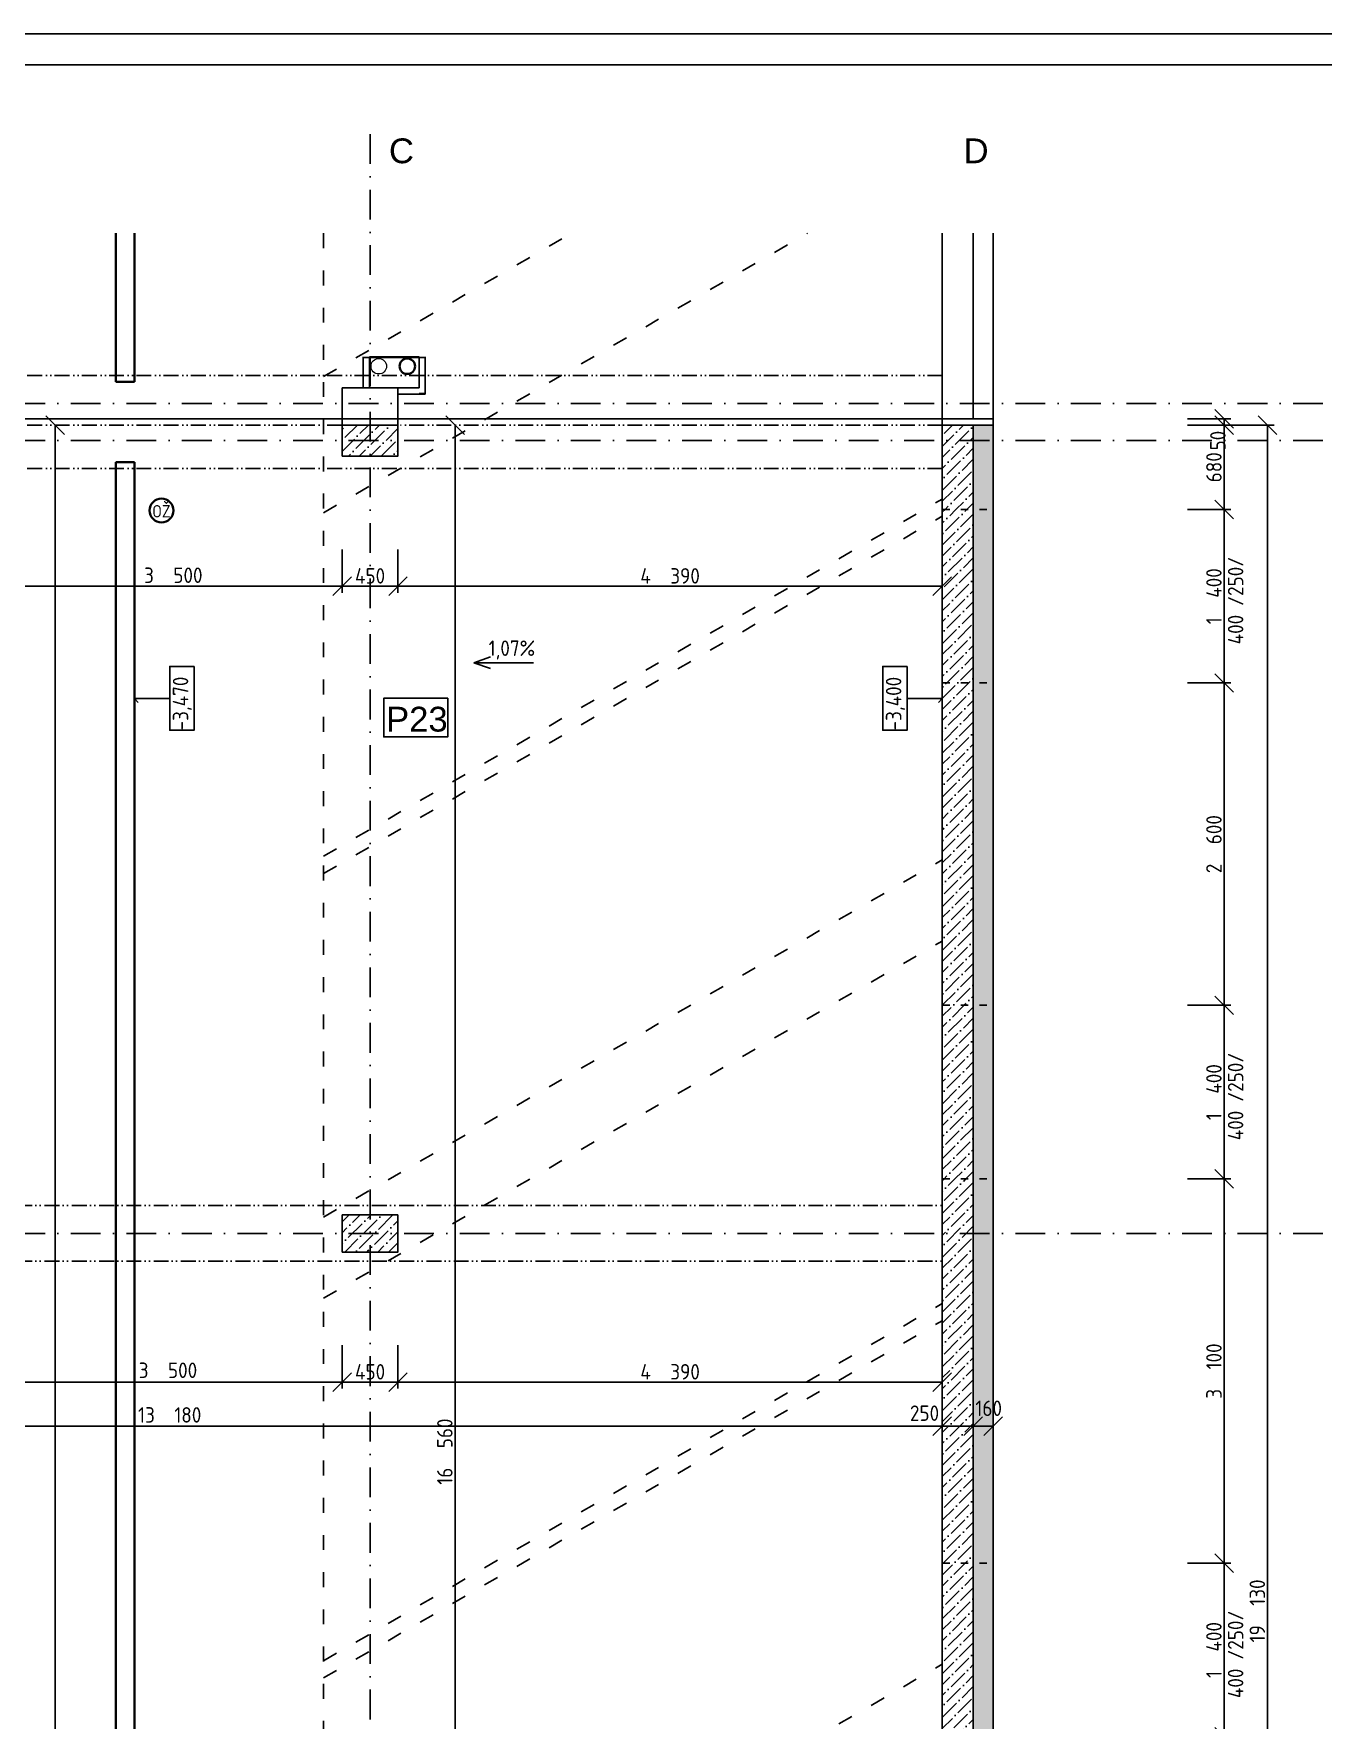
# Model space of a CAD drawing. Extents: x 4511820 to 5180432, y -1526536 to -944957.
# Drawn here: x 4986673 to 4997074, y -1409445 to -1395841 of the extents above; entities that cross this region are included whole.
import ezdxf

# ---------------------------------------------------------------- set-up
doc = ezdxf.new("R2010")
doc.units = 0
doc.header["$MEASUREMENT"] = 0
for name, pattern in [('ACAD_ISO03W100', [30, 12, -18]), ('ACAD_ISO12W100', [22, 12, -3, 0.5, -3, 0.5, -3]), ('BODKOCIARKOVANA_3', [5.6, 3, -1.3, 0, -1.3])]:
    doc.linetypes.add(name, pattern=pattern)
doc.layers.get('0').update_dxf_attribs({"linetype": 'CONTINUOUS'})
doc.layers.get('Defpoints').update_dxf_attribs({"color": 61, "linetype": 'CONTINUOUS'})
for name, color, linetype in [('KÓTY', 4, 'CONTINUOUS'), ('MÚRY', 1, 'CONTINUOUS'), ('osi', 253, 'CONTINUOUS'), ('Plochy', 41, 'CONTINUOUS'), ('POPIS', 7, 'CONTINUOUS'), ('POZEMOK', 7, 'CONTINUOUS'), ('TENKÁ', 7, 'CONTINUOUS'), ('ŠRAFY', 82, 'CONTINUOUS')]:
    doc.layers.add(name, color=color, linetype=linetype)
doc.layers.add('zz-kanal-daždová', color=136, linetype='CONTINUOUS', lineweight=40)
doc.layers.add('zz-kanal-splaskova', color=37, linetype='CONTINUOUS', lineweight=18)
doc.styles.add('styl1', font='arial.ttf')
doc.styles.add('Style-Arial', font='arial.ttf')
doc.styles.add('STYLE1', font='isocp.shx')
doc.dimstyles.new('STANDARD-50', dxfattribs={"dimtxt": 125, "dimasz": 150, "dimexe": 10, "dimexo": 200, "dimgap": 20, "dimtad": 1, "dimdsep": 46, "dimlunit": 6, "dimtxsty": 'STYLE1', "dimblk1": 'OBLIQUE', "dimblk2": 'OBLIQUE', "dimsah": 1, "dimcen": 2.5, "dimse1": 1, "dimse2": 1, "dimadec": 0, "dimazin": 0, "dimtfac": 1, "dimtmove": 1, "dimatfit": 3, "dimldrblk": 'OBLIQUE', "dimfxl": 1, "dimtolj": 1, "dimtzin": 0, "dimarcsym": 0})
pattern_1 = [(45, (584112, 0), (33.1456304, 121.533978), [156.25, -31.25, 0, -31.25])]

# ---------------------------------------------------------------- blocks, each defined once
blk = doc.blocks.new('_OBLIQUE')
at = {"color": 0, "linetype": 'ByBlock'}
blk.add_line((-0.5, -0.5), (0.5, 0.5), dxfattribs=at)
blk = doc.blocks.new('*D13487')
at = {"layer": 'Defpoints', "color": 0}
for p in [(4994001, -1398948), (4994001, -1398998), (4996274, -1398998)]:
    blk.add_point(p, dxfattribs=at)
at = {"layer": 'KÓTY', "color": 0, "lineweight": -2}
blk.add_line((4996274, -1398948), (4996274, -1398998), dxfattribs=at)
at = {"layer": 'KÓTY', "color": 0, "linetype": 'ByBlock', "lineweight": -2, "xscale": 150, "yscale": 150, "zscale": 150}
for p, rotation in [((4996274, -1398948), 90), ((4996274, -1398998), 270)]:
    blk.add_blockref('_OBLIQUE', p, dxfattribs=dict(at, rotation=rotation))
at = {"layer": 'KÓTY', "color": 0, "insert": (4996224, -1399123), "char_height": 125, "attachment_point": 5, "rotation": 90, "style": 'STYLE1'}
blk.add_mtext('\\A1;50', dxfattribs=at)
blk = doc.blocks.new('*D13488')
at = {"layer": 'Defpoints', "color": 0}
for p in [(4994411, -1398998), (4994251, -1418128), (4996624, -1418128)]:
    blk.add_point(p, dxfattribs=at)
at = {"layer": 'KÓTY', "color": 0, "lineweight": -2}
blk.add_line((4996624, -1398998), (4996624, -1418128), dxfattribs=at)
at = {"layer": 'KÓTY', "color": 0, "linetype": 'ByBlock', "lineweight": -2, "xscale": 150, "yscale": 150, "zscale": 150}
for p, rotation in [((4996624, -1398998), 90), ((4996624, -1418128), 270)]:
    blk.add_blockref('_OBLIQUE', p, dxfattribs=dict(at, rotation=rotation))
at = {"layer": 'KÓTY', "color": 0, "insert": (4996542, -1408563), "char_height": 125, "attachment_point": 5, "rotation": 90, "style": 'STYLE1'}
blk.add_mtext('\\A1;19ﾠ130', dxfattribs=at)
blk = doc.blocks.new('*D13489')
at = {"layer": 'Defpoints', "color": 0}
for p in [(4994411, -1398998), (4994411, -1399678), (4996274, -1399678)]:
    blk.add_point(p, dxfattribs=at)
at = {"layer": 'KÓTY', "color": 0, "lineweight": -2}
blk.add_line((4996274, -1398998), (4996274, -1399678), dxfattribs=at)
at = {"layer": 'KÓTY', "color": 0, "linetype": 'ByBlock', "lineweight": -2, "xscale": 150, "yscale": 150, "zscale": 150}
for p, rotation in [((4996274, -1398998), 90), ((4996274, -1399678), 270)]:
    blk.add_blockref('_OBLIQUE', p, dxfattribs=dict(at, rotation=rotation))
at = {"layer": 'KÓTY', "color": 0, "insert": (4996192, -1399338), "char_height": 125, "attachment_point": 5, "rotation": 90, "style": 'STYLE1'}
blk.add_mtext('\\A1;680', dxfattribs=at)
blk = doc.blocks.new('*D13490')
at = {"layer": 'Defpoints', "color": 0}
for p in [(4994411, -1399678), (4994411, -1401078), (4996274, -1401078)]:
    blk.add_point(p, dxfattribs=at)
at = {"layer": 'KÓTY', "color": 0, "lineweight": -2}
blk.add_line((4996274, -1399678), (4996274, -1401078), dxfattribs=at)
at = {"layer": 'KÓTY', "color": 0, "linetype": 'ByBlock', "lineweight": -2, "xscale": 150, "yscale": 150, "zscale": 150}
for p, rotation in [((4996274, -1399678), 90), ((4996274, -1401078), 270)]:
    blk.add_blockref('_OBLIQUE', p, dxfattribs=dict(at, rotation=rotation))
at = {"layer": 'KÓTY', "color": 0, "insert": (4996192, -1400378), "char_height": 125, "attachment_point": 5, "rotation": 90, "style": 'STYLE1'}
blk.add_mtext('\\A1;1ﾠ400', dxfattribs=at)
blk = doc.blocks.new('*D13491')
at = {"layer": 'Defpoints', "color": 0}
for p in [(4994411, -1401078), (4994411, -1403678), (4996274, -1403678)]:
    blk.add_point(p, dxfattribs=at)
at = {"layer": 'KÓTY', "color": 0, "lineweight": -2}
blk.add_line((4996274, -1401078), (4996274, -1403678), dxfattribs=at)
at = {"layer": 'KÓTY', "color": 0, "linetype": 'ByBlock', "lineweight": -2, "xscale": 150, "yscale": 150, "zscale": 150}
for p, rotation in [((4996274, -1401078), 90), ((4996274, -1403678), 270)]:
    blk.add_blockref('_OBLIQUE', p, dxfattribs=dict(at, rotation=rotation))
at = {"layer": 'KÓTY', "color": 0, "insert": (4996192, -1402378), "char_height": 125, "attachment_point": 5, "rotation": 90, "style": 'STYLE1'}
blk.add_mtext('\\A1;2ﾠ600', dxfattribs=at)
blk = doc.blocks.new('*D13492')
at = {"layer": 'Defpoints', "color": 0}
for p in [(4994411, -1403678), (4994411, -1405078), (4996274, -1405078)]:
    blk.add_point(p, dxfattribs=at)
at = {"layer": 'KÓTY', "color": 0, "lineweight": -2}
blk.add_line((4996274, -1403678), (4996274, -1405078), dxfattribs=at)
at = {"layer": 'KÓTY', "color": 0, "linetype": 'ByBlock', "lineweight": -2, "xscale": 150, "yscale": 150, "zscale": 150}
for p, rotation in [((4996274, -1403678), 90), ((4996274, -1405078), 270)]:
    blk.add_blockref('_OBLIQUE', p, dxfattribs=dict(at, rotation=rotation))
at = {"layer": 'KÓTY', "color": 0, "insert": (4996192, -1404378), "char_height": 125, "attachment_point": 5, "rotation": 90, "style": 'STYLE1'}
blk.add_mtext('\\A1;1ﾠ400', dxfattribs=at)
blk = doc.blocks.new('*D13493')
at = {"layer": 'Defpoints', "color": 0}
for p in [(4994411, -1405078), (4994411, -1408178), (4996274, -1408178)]:
    blk.add_point(p, dxfattribs=at)
at = {"layer": 'KÓTY', "color": 0, "lineweight": -2}
blk.add_line((4996274, -1405078), (4996274, -1408178), dxfattribs=at)
at = {"layer": 'KÓTY', "color": 0, "linetype": 'ByBlock', "lineweight": -2, "xscale": 150, "yscale": 150, "zscale": 150}
for p, rotation in [((4996274, -1405078), 90), ((4996274, -1408178), 270)]:
    blk.add_blockref('_OBLIQUE', p, dxfattribs=dict(at, rotation=rotation))
at = {"layer": 'KÓTY', "color": 0, "insert": (4996192, -1406628), "char_height": 125, "attachment_point": 5, "rotation": 90, "style": 'STYLE1'}
blk.add_mtext('\\A1;3ﾠ100', dxfattribs=at)
blk = doc.blocks.new('*D13494')
at = {"layer": 'Defpoints', "color": 0}
for p in [(4994411, -1408178), (4994411, -1409578), (4996274, -1409578)]:
    blk.add_point(p, dxfattribs=at)
at = {"layer": 'KÓTY', "color": 0, "lineweight": -2}
blk.add_line((4996274, -1408178), (4996274, -1409578), dxfattribs=at)
at = {"layer": 'KÓTY', "color": 0, "linetype": 'ByBlock', "lineweight": -2, "xscale": 150, "yscale": 150, "zscale": 150}
for p, rotation in [((4996274, -1408178), 90), ((4996274, -1409578), 270)]:
    blk.add_blockref('_OBLIQUE', p, dxfattribs=dict(at, rotation=rotation))
at = {"layer": 'KÓTY', "color": 0, "insert": (4996192, -1408878), "char_height": 125, "attachment_point": 5, "rotation": 90, "style": 'STYLE1'}
blk.add_mtext('\\A1;1ﾠ400', dxfattribs=at)
blk = doc.blocks.new('*D21893')
at = {"layer": 'Defpoints', "color": 0}
for p in [(4994001, -1404609), (4980821, -1404684), (4980821, -1407073)]:
    blk.add_point(p, dxfattribs=at)
at = {"layer": 'KÓTY', "color": 0, "lineweight": -2, "ltscale": 25}
blk.add_line((4994001, -1407073), (4980821, -1407073), dxfattribs=at)
at = {"layer": 'KÓTY', "color": 0, "linetype": 'ByBlock', "lineweight": -2, "xscale": 150, "yscale": 150, "zscale": 150, "rotation": 180}
blk.add_blockref('_OBLIQUE', (4980821, -1407073), dxfattribs=at)
at = {"layer": 'KÓTY', "color": 0, "linetype": 'ByBlock', "lineweight": -2, "xscale": 150, "yscale": 150, "zscale": 150}
blk.add_blockref('_OBLIQUE', (4994001, -1407073), dxfattribs=at)
at = {"layer": 'KÓTY', "color": 0, "insert": (4987770, -1406982), "char_height": 125, "attachment_point": 5, "style": 'STYLE1'}
blk.add_mtext('\\A1;13ﾠ180', dxfattribs=at)
blk = doc.blocks.new('*D21894')
at = {"layer": 'Defpoints', "color": 0}
for p in [(4989611, -1404944), (4994001, -1404944), (4994001, -1406717)]:
    blk.add_point(p, dxfattribs=at)
at = {"layer": 'KÓTY', "color": 0, "lineweight": -2, "ltscale": 25}
blk.add_line((4989611, -1406717), (4994001, -1406717), dxfattribs=at)
at = {"layer": 'KÓTY', "color": 0, "linetype": 'ByBlock', "lineweight": -2, "xscale": 150, "yscale": 150, "zscale": 150, "rotation": 180}
blk.add_blockref('_OBLIQUE', (4989611, -1406717), dxfattribs=at)
at = {"layer": 'KÓTY', "color": 0, "linetype": 'ByBlock', "lineweight": -2, "xscale": 150, "yscale": 150, "zscale": 150}
blk.add_blockref('_OBLIQUE', (4994001, -1406717), dxfattribs=at)
at = {"layer": 'KÓTY', "color": 0, "insert": (4991806, -1406634), "char_height": 125, "attachment_point": 5, "style": 'STYLE1'}
blk.add_mtext('\\A1;4ﾠ390', dxfattribs=at)
blk = doc.blocks.new('*D21895')
at = {"layer": 'Defpoints', "color": 0}
for p in [(4989161, -1404944), (4989611, -1404944), (4989161, -1406717)]:
    blk.add_point(p, dxfattribs=at)
at = {"layer": 'KÓTY', "color": 0, "lineweight": -2, "ltscale": 25}
blk.add_line((4989611, -1406717), (4989161, -1406717), dxfattribs=at)
at = {"layer": 'KÓTY', "color": 0, "linetype": 'ByBlock', "lineweight": -2, "xscale": 150, "yscale": 150, "zscale": 150, "rotation": 180}
blk.add_blockref('_OBLIQUE', (4989161, -1406717), dxfattribs=at)
at = {"layer": 'KÓTY', "color": 0, "linetype": 'ByBlock', "lineweight": -2, "xscale": 150, "yscale": 150, "zscale": 150}
blk.add_blockref('_OBLIQUE', (4989611, -1406717), dxfattribs=at)
at = {"layer": 'KÓTY', "color": 0, "insert": (4989386, -1406634), "char_height": 125, "attachment_point": 5, "style": 'STYLE1'}
blk.add_mtext('\\A1;450', dxfattribs=at)
blk = doc.blocks.new('*D21896')
at = {"layer": 'Defpoints', "color": 0}
for p in [(4985661, -1404944), (4989161, -1404944), (4989161, -1406717)]:
    blk.add_point(p, dxfattribs=at)
at = {"layer": 'KÓTY', "color": 0, "lineweight": -2, "ltscale": 25}
blk.add_line((4985661, -1406717), (4989161, -1406717), dxfattribs=at)
at = {"layer": 'KÓTY', "color": 0, "linetype": 'ByBlock', "lineweight": -2, "xscale": 150, "yscale": 150, "zscale": 150, "rotation": 180}
blk.add_blockref('_OBLIQUE', (4985661, -1406717), dxfattribs=at)
at = {"layer": 'KÓTY', "color": 0, "linetype": 'ByBlock', "lineweight": -2, "xscale": 150, "yscale": 150, "zscale": 150}
blk.add_blockref('_OBLIQUE', (4989161, -1406717), dxfattribs=at)
at = {"layer": 'KÓTY', "color": 0, "insert": (4987756, -1406622), "char_height": 125, "attachment_point": 5, "style": 'STYLE1'}
blk.add_mtext('\\A1;3ﾠ500', dxfattribs=at)
blk = doc.blocks.new('*D21899')
at = {"layer": 'Defpoints', "color": 0}
for p in [(4994001, -1407073), (4994251, -1407073), (4994251, -1407073)]:
    blk.add_point(p, dxfattribs=at)
at = {"layer": 'KÓTY', "color": 0, "lineweight": -2}
blk.add_line((4994001, -1407073), (4994251, -1407073), dxfattribs=at)
at = {"layer": 'KÓTY', "color": 0, "linetype": 'ByBlock', "lineweight": -2, "xscale": 150, "yscale": 150, "zscale": 150, "rotation": 180}
blk.add_blockref('_OBLIQUE', (4994001, -1407073), dxfattribs=at)
at = {"layer": 'KÓTY', "color": 0, "linetype": 'ByBlock', "lineweight": -2, "xscale": 150, "yscale": 150, "zscale": 150}
blk.add_blockref('_OBLIQUE', (4994251, -1407073), dxfattribs=at)
at = {"layer": 'KÓTY', "color": 0, "insert": (4993858, -1406968), "char_height": 125, "attachment_point": 5, "style": 'STYLE1'}
blk.add_mtext('\\A1;250', dxfattribs=at)
blk = doc.blocks.new('*D21900')
at = {"layer": 'Defpoints', "color": 0}
for p in [(4994251, -1407073), (4994411, -1407073), (4994411, -1407073)]:
    blk.add_point(p, dxfattribs=at)
at = {"layer": 'KÓTY', "color": 0, "lineweight": -2}
blk.add_line((4994251, -1407073), (4994411, -1407073), dxfattribs=at)
at = {"layer": 'KÓTY', "color": 0, "linetype": 'ByBlock', "lineweight": -2, "xscale": 150, "yscale": 150, "zscale": 150, "rotation": 180}
blk.add_blockref('_OBLIQUE', (4994251, -1407073), dxfattribs=at)
at = {"layer": 'KÓTY', "color": 0, "linetype": 'ByBlock', "lineweight": -2, "xscale": 150, "yscale": 150, "zscale": 150}
blk.add_blockref('_OBLIQUE', (4994411, -1407073), dxfattribs=at)
at = {"layer": 'KÓTY', "color": 0, "insert": (4994375.5, -1406928.5), "char_height": 125, "attachment_point": 5, "style": 'STYLE1'}
blk.add_mtext('\\A1;160', dxfattribs=at)
blk = doc.blocks.new('*D21903')
at = {"layer": 'Defpoints', "color": 0}
for p in [(4989611, -1398524), (4994001, -1398524), (4994001, -1400297)]:
    blk.add_point(p, dxfattribs=at)
at = {"layer": 'KÓTY', "color": 0, "lineweight": -2, "ltscale": 25}
blk.add_line((4989611, -1400297), (4994001, -1400297), dxfattribs=at)
at = {"layer": 'KÓTY', "color": 0, "linetype": 'ByBlock', "lineweight": -2, "xscale": 150, "yscale": 150, "zscale": 150, "rotation": 180}
blk.add_blockref('_OBLIQUE', (4989611, -1400297), dxfattribs=at)
at = {"layer": 'KÓTY', "color": 0, "linetype": 'ByBlock', "lineweight": -2, "xscale": 150, "yscale": 150, "zscale": 150}
blk.add_blockref('_OBLIQUE', (4994001, -1400297), dxfattribs=at)
at = {"layer": 'KÓTY', "color": 0, "insert": (4991806, -1400214), "char_height": 125, "attachment_point": 5, "style": 'STYLE1'}
blk.add_mtext('\\A1;4ﾠ390', dxfattribs=at)
blk = doc.blocks.new('*D21904')
at = {"layer": 'Defpoints', "color": 0}
for p in [(4989161, -1398524), (4989611, -1398524), (4989161, -1400297)]:
    blk.add_point(p, dxfattribs=at)
at = {"layer": 'KÓTY', "color": 0, "lineweight": -2, "ltscale": 25}
blk.add_line((4989611, -1400297), (4989161, -1400297), dxfattribs=at)
at = {"layer": 'KÓTY', "color": 0, "linetype": 'ByBlock', "lineweight": -2, "xscale": 150, "yscale": 150, "zscale": 150, "rotation": 180}
blk.add_blockref('_OBLIQUE', (4989161, -1400297), dxfattribs=at)
at = {"layer": 'KÓTY', "color": 0, "linetype": 'ByBlock', "lineweight": -2, "xscale": 150, "yscale": 150, "zscale": 150}
blk.add_blockref('_OBLIQUE', (4989611, -1400297), dxfattribs=at)
at = {"layer": 'KÓTY', "color": 0, "insert": (4989386, -1400214), "char_height": 125, "attachment_point": 5, "style": 'STYLE1'}
blk.add_mtext('\\A1;450', dxfattribs=at)
blk = doc.blocks.new('*D21905')
at = {"layer": 'Defpoints', "color": 0}
for p in [(4985661, -1398524), (4989161, -1398524), (4989161, -1400297)]:
    blk.add_point(p, dxfattribs=at)
at = {"layer": 'KÓTY', "color": 0, "lineweight": -2, "ltscale": 25}
blk.add_line((4985661, -1400297), (4989161, -1400297), dxfattribs=at)
at = {"layer": 'KÓTY', "color": 0, "linetype": 'ByBlock', "lineweight": -2, "xscale": 150, "yscale": 150, "zscale": 150, "rotation": 180}
blk.add_blockref('_OBLIQUE', (4985661, -1400297), dxfattribs=at)
at = {"layer": 'KÓTY', "color": 0, "linetype": 'ByBlock', "lineweight": -2, "xscale": 150, "yscale": 150, "zscale": 150}
blk.add_blockref('_OBLIQUE', (4989161, -1400297), dxfattribs=at)
at = {"layer": 'KÓTY', "color": 0, "insert": (4987799, -1400209), "char_height": 125, "attachment_point": 5, "style": 'STYLE1'}
blk.add_mtext('\\A1;3ﾠ500', dxfattribs=at)
blk = doc.blocks.new('*D21928')
at = {"layer": 'Defpoints', "color": 0}
for p in [(4989611, -1398998), (4989371, -1415558), (4990072, -1415558)]:
    blk.add_point(p, dxfattribs=at)
at = {"layer": 'KÓTY', "color": 0, "lineweight": -2}
blk.add_line((4990072, -1398998), (4990072, -1415558), dxfattribs=at)
at = {"layer": 'KÓTY', "color": 0, "linetype": 'ByBlock', "lineweight": -2, "xscale": 150, "yscale": 150, "zscale": 150}
for p, rotation in [((4990072, -1398998), 90), ((4990072, -1415558), 270)]:
    blk.add_blockref('_OBLIQUE', p, dxfattribs=dict(at, rotation=rotation))
at = {"layer": 'KÓTY', "color": 0, "insert": (4989989, -1407278), "char_height": 125, "attachment_point": 5, "rotation": 90, "style": 'STYLE1'}
blk.add_mtext('\\A1;16ﾠ560', dxfattribs=at)
blk = doc.blocks.new('*D21937')
at = {"layer": 'Defpoints', "color": 0}
for p in [(4987364, -1398998), (4986846, -1431558), (4987364, -1431558)]:
    blk.add_point(p, dxfattribs=at)
at = {"layer": 'KÓTY', "color": 0, "lineweight": -2}
blk.add_line((4986846, -1398998), (4986846, -1431558), dxfattribs=at)
at = {"layer": 'KÓTY', "color": 0, "linetype": 'ByBlock', "lineweight": -2, "xscale": 150, "yscale": 150, "zscale": 150}
for p, rotation in [((4986846, -1398998), 90), ((4986846, -1431558), 270)]:
    blk.add_blockref('_OBLIQUE', p, dxfattribs=dict(at, rotation=rotation))
at = {"layer": 'KÓTY', "color": 0, "insert": (4986763, -1415278), "char_height": 125, "attachment_point": 5, "rotation": 90, "style": 'STYLE1'}
blk.add_mtext('\\A1;32ﾠ560', dxfattribs=at)

msp = doc.modelspace()

# ---------------------------------------------------------------- hatches: boundary and pattern name
at = {"layer": 'TENKÁ'}
h = msp.add_hatch(color=256, dxfattribs=at)
h.dxf.hatch_style = 1
h.paths.add_polyline_path([(4989381, -1398448.048), (4989381, -1398453.048), (4989336, -1398453.048), (4989336, -1398498.048), (4989331, -1398498.048), (4989331, -1398448.048)])
h = msp.add_hatch(color=256, dxfattribs=at)
h.dxf.hatch_style = 1
h.paths.add_polyline_path([(4989781, -1398448.048), (4989781, -1398453.048), (4989826, -1398453.048), (4989826, -1398498.048), (4989831, -1398498.048), (4989831, -1398448.048)])
h = msp.add_hatch(color=256, dxfattribs=at)
h.dxf.hatch_style = 1
h.paths.add_polyline_path([(4989781, -1398748.048), (4989781, -1398743.048), (4989826, -1398743.048), (4989826, -1398698.048), (4989831, -1398698.048), (4989831, -1398748.048)])
at = {"layer": 'ŠRAFY'}
h = msp.add_hatch(dxfattribs=at)
h.set_pattern_fill('ANSI36', color=256, scale=500)
h.set_pattern_definition([(45, (588062, 0), (33.1456304, 121.533978), [156.25, -31.25, 0, -31.25])])
h.paths.add_polyline_path([(4989161, -1399248.048), (4989241, -1399248.048), (4989531, -1399248.048), (4989611, -1399248.048), (4989611, -1398998.048), (4989161, -1398998.048)])
h = msp.add_hatch(dxfattribs=at)
h.set_pattern_fill('ANSI36', color=256, scale=500)
h.set_pattern_definition(pattern_1)
h.paths.add_polyline_path([(4994251, -1398998.048), (4994001, -1398998.048), (4994001, -1399678.048), (4994251, -1399678.048)])
h = msp.add_hatch(dxfattribs=at)
h.set_pattern_fill('HEX', color=256, scale=200)
h.set_pattern_definition([(0, (9e-09, -175781), (0, 43.3012702), [25, -50]), (120, (9e-09, -175781), (-37.5, -21.6506351), [25, -50]), (60, (25, -175781), (-37.5, 21.6506351), [25, -50])])
h.paths.add_polyline_path([(4994411, -1417968.048), (4994411, -1398998.048), (4994251, -1398998.048), (4994251, -1415508.048), (4994251, -1418128.048), (4995001, -1418128.048), (4995001, -1417968.048)])
h.paths.add_polyline_path([(4994244.201, -1406803.5), (4994506.799, -1406803.5), (4994506.799, -1407053.5), (4994244.201, -1407053.5)], flags=9)
h = msp.add_hatch(dxfattribs=at)
h.set_pattern_fill('ANSI36', color=256, scale=500)
h.set_pattern_definition(pattern_1)
h.paths.add_polyline_path([(4994251, -1399678.048), (4994001, -1399678.048), (4994001, -1401078.048), (4994251, -1401078.048)])
h = msp.add_hatch(dxfattribs=at)
h.set_pattern_fill('ANSI36', color=256, scale=500)
h.set_pattern_definition(pattern_1)
h.paths.add_polyline_path([(4994251, -1401078.048), (4994001, -1401078.048), (4994001, -1403678.048), (4994251, -1403678.048), (4994251, -1401078.048)])
h = msp.add_hatch(dxfattribs=at)
h.set_pattern_fill('ANSI36', color=256, scale=500)
h.set_pattern_definition(pattern_1)
h.paths.add_polyline_path([(4994251, -1405078.048), (4994251, -1403678.048), (4994001, -1403678.048), (4994001, -1405078.048), (4994251, -1405078.048)])
h = msp.add_hatch(dxfattribs=at)
h.set_pattern_fill('ANSI36', color=256, scale=500)
h.set_pattern_definition(pattern_1)
h.paths.add_polyline_path([(4994251, -1408178.048), (4994251, -1405078.048), (4994001, -1405078.048), (4994001, -1408178.048)])
h = msp.add_hatch(dxfattribs=at)
h.set_pattern_fill('ANSI36', color=256, scale=500)
h.set_pattern_definition(pattern_1)
h.paths.add_polyline_path([(4989611, -1405668.048), (4989611, -1405368.048), (4989161, -1405368.048), (4989161, -1405668.048)])
h = msp.add_hatch(dxfattribs=at)
h.set_pattern_fill('ANSI36', color=256, scale=500)
h.set_pattern_definition(pattern_1)
h.paths.add_polyline_path([(4994251, -1409578.048), (4994251, -1408178.048), (4994001, -1408178.048), (4994001, -1409578.048)])

# ---------------------------------------------------------------- linework, layer by layer
at = {"layer": 'KÓTY', "ltscale": 25}
for p, q in [((4996327.903, -1398948.048), (4995977.903, -1398948.048)), ((4996327.903, -1398998.048), (4995977.903, -1398998.048)), ((4996677.903, -1398998.048), (4996327.903, -1398998.048)), ((4996327.903, -1399678.048), (4995977.903, -1399678.048)), ((4989161, -1400349.903), (4989161, -1399999.903)), ((4989611, -1400349.903), (4989611, -1399999.903)), ((4996327.903, -1401078.048), (4995977.903, -1401078.048)), ((4996327.903, -1403678.048), (4995977.903, -1403678.048)), ((4996327.903, -1405078.048), (4995977.903, -1405078.048)), ((4989161, -1406769.903), (4989161, -1406419.903)), ((4989611, -1406769.903), (4989611, -1406419.903)), ((4996327.903, -1408178.048), (4995977.903, -1408178.048))]:
    msp.add_line(p, q, dxfattribs=at)
at = {"layer": 'MÚRY'}
for p, q in [((4994001, -1397450.857), (4994001, -1415508.048)), ((4994411, -1397450.857), (4994411, -1417968.048))]:
    msp.add_line(p, q, dxfattribs=at)
for points in [[(4989611, -1398698.048), (4989161, -1398698.048), (4989161, -1398948.048), (4989611, -1398948.048)], [(4989611, -1398998.048), (4989161, -1398998.048), (4989161, -1399248.048), (4989611, -1399248.048)], [(4989611, -1405368.048), (4989161, -1405368.048), (4989161, -1405668.048), (4989611, -1405668.048)]]:
    msp.add_lwpolyline(points, close=True, dxfattribs=at)
at = {"layer": 'osi', "linetype": 'BODKOCIARKOVANA_3', "ltscale": 80}
for p, q in [((4989386, -1396650.857), (4989386, -1434168.048)), ((5041881, -1398823.048), (4978211, -1398823.048)), ((5041881, -1399123.048), (4978211, -1399123.048)), ((5041881, -1405518.048), (4978211, -1405518.048))]:
    msp.add_line(p, q, dxfattribs=at)
at = {"layer": 'Plochy'}
msp.add_lwpolyline([(4980821, -1431558.048), (4980821, -1400148.048), (4981271, -1400148.048), (4981271, -1399848.048), (4981721, -1399848.048), (4981721, -1398948.048), (4985211, -1398948.048), (4985211, -1399248.048), (4985661, -1399248.048), (4985661, -1398948.048), (4989161, -1398948.048), (4989161, -1399248.048), (4989611, -1399248.048), (4989611, -1398948.048), (4994001, -1398948.048), (4994001, -1415508.048)], dxfattribs=at)
at = {"layer": 'POPIS', "color": 8, "ltscale": 0.25}
msp.add_lwpolyline([(4990012.39, -1401200.9), (4989495.99, -1401200.9), (4989495.99, -1401513.1), (4990012.39, -1401513.1)], close=True, dxfattribs=at)
at = {"layer": 'POZEMOK', "linetype": 'ACAD_ISO03W100', "ltscale": 10}
for p, q in [((4989011, -1399704.385), (4992914.226, -1397450.857)), ((4989011, -1398605.585), (4991011.048, -1397450.857)), ((4989011, -1397450.857), (4989011, -1431508.048)), ((4989011, -1402475.666), (4994001, -1399594.689)), ((4989011, -1402614.231), (4994001, -1399733.253)), ((4989011, -1405385.512), (4994001, -1402504.534)), ((4989011, -1406040.374), (4994001, -1403159.396)), ((4989011, -1408964.805), (4994001, -1406083.828)), ((4989011, -1409103.369), (4994001, -1406222.392)), ((4989011, -1411874.651), (4994001, -1408993.673))]:
    msp.add_line(p, q, dxfattribs=at)
at = {"layer": 'TENKÁ', "color": 7}
for p, q in [((5054537, -1395840.921), (4975746, -1395840.921)), ((5054287, -1396090.921), (4975996, -1396090.921))]:
    msp.add_line(p, q, dxfattribs=at)
at = {"layer": 'TENKÁ'}
for p, q in [((4994251, -1397450.857), (4994251, -1398948.048)), ((4989331, -1398698.048), (4989331, -1398448.048)), ((4989336, -1398453.048), (4989381, -1398453.048)), ((4989381, -1398698.048), (4989381, -1398448.048)), ((4989381, -1398448.048), (4989781, -1398448.048)), ((4989781, -1398453.048), (4989381, -1398453.048)), ((4989781, -1398698.048), (4989781, -1398448.048)), ((4989826, -1398453.048), (4989781, -1398453.048)), ((4989831, -1398748.048), (4989831, -1398448.048)), ((4989611, -1398698.048), (4989781, -1398698.048)), ((4989611, -1398748.048), (4989831, -1398748.048)), ((4989826, -1398743.048), (4989781, -1398743.048)), ((4994001, -1398948.048), (4994411, -1398948.048)), ((4994001, -1398998.048), (4994411, -1398998.048)), ((4994251, -1398998.048), (4994251, -1418128.048)), ((4990356, -1400867.5), (4990222, -1400914.5)), ((4990704.5, -1400914.5), (4990222, -1400914.5)), ((4990356, -1400961.5), (4990222, -1400914.5))]:
    msp.add_line(p, q, dxfattribs=at)
at = {"layer": 'TENKÁ', "linetype": 'ACAD_ISO12W100', "ltscale": 10}
for p, q in [((4994001, -1398598.048), (4980821, -1398598.048)), ((4989161, -1398948.048), (4985661, -1398948.048)), ((4989161, -1398998.048), (4985661, -1398998.048)), ((4994001, -1398948.048), (4989611, -1398948.048)), ((4994001, -1398998.048), (4989611, -1398998.048)), ((4994001, -1399348.048), (4980821, -1399348.048)), ((4980821, -1405293.048), (4994001, -1405293.048)), ((4980821, -1405743.048), (4994001, -1405743.048))]:
    msp.add_line(p, q, dxfattribs=at)
at = {"layer": 'TENKÁ', "linetype": 'ACAD_ISO03W100', "ltscale": 5}
for p, q in [((4994001, -1399678.048), (4994411, -1399678.048)), ((4994001, -1401078.048), (4994411, -1401078.048)), ((4994001, -1403678.048), (4994411, -1403678.048)), ((4994001, -1405078.048), (4994411, -1405078.048)), ((4994001, -1408178.048), (4994411, -1408178.048))]:
    msp.add_line(p, q, dxfattribs=at)
at = {"layer": 'TENKÁ', "ltscale": 0.25}
for p, q in [((4987769.75, -1401201.825), (4987486, -1401201.825)), ((4987515.5, -1401235.223), (4987486, -1401201.825)), ((4993717.25, -1401201.825), (4994001, -1401201.825)), ((4993971.5, -1401235.223), (4994001, -1401201.825))]:
    msp.add_line(p, q, dxfattribs=at)
for points in [[(4987966, -1400944.509), (4987769.75, -1400944.509), (4987769.75, -1401459.141), (4987966, -1401459.141)], [(4993717.25, -1400944.509), (4993521, -1400944.509), (4993521, -1401459.141), (4993717.25, -1401459.141)]]:
    msp.add_lwpolyline(points, close=True, dxfattribs=at)
at = {"layer": 'zz-kanal-daždová'}
for p, q in [((4987336, -1398648.048), (4987336, -1397450.857)), ((4987486, -1398648.048), (4987486, -1397450.857)), ((4987486, -1398648.048), (4987336, -1398648.048)), ((4987336, -1431298.048), (4987336, -1399298.048)), ((4987486, -1399298.048), (4987336, -1399298.048)), ((4987486, -1431298.048), (4987486, -1399298.048))]:
    msp.add_line(p, q, dxfattribs=at)
for centre, radius in [((4989686, -1398523.048), 62.5), ((4987703.971, -1399686.479), 96)]:
    msp.add_circle(centre, radius, dxfattribs=at)
at = {"layer": 'zz-kanal-splaskova'}
msp.add_circle((4989456, -1398523.048), 62.5, dxfattribs=at)

# ---------------------------------------------------------------- texts
at = {"layer": 'KÓTY', "char_height": 125, "attachment_point": 5, "rotation": 90, "style": 'STYLE1'}
for insert in [(4996366.957, -1400413.003), (4996366.957, -1404413.003), (4996366.957, -1408913.003)]:
    msp.add_mtext('\\A1;400 /250/', dxfattribs=dict(at, insert=insert))
at = {"layer": 'POPIS', "color": 8, "ltscale": 0.25, "style": 'Style-Arial'}
msp.add_text('P23', height=200, dxfattribs=at).set_placement((4989514.856, -1401469.864))
at = {"layer": 'TENKÁ', "ltscale": 0.25}
for s, height, style, p in [('C', 200, 'styl1', (4989538.054, -1396885.357)), ('D', 200, 'styl1', (4994173.054, -1396885.357)), ('1,07%', 125, 'STYLE1', (4990342.082, -1400859.789))]:
    msp.add_text(s, height=height, dxfattribs=dict(at, style=style)).set_placement(p)
at = {"layer": 'TENKÁ', "ltscale": 0.25, "style": 'STYLE1'}
for s, p in [('-3,470', (4987919.951, -1401460.251)), ('-3,400', (4993671.201, -1401460.251))]:
    msp.add_text(s, height=125, rotation=90, dxfattribs=at).set_placement(p)
at = {"layer": 'zz-kanal-daždová', "style": 'STYLE1'}
msp.add_text('OŽ', height=100, dxfattribs=at).set_placement((4987629.344, -1399742.678))

# ---------------------------------------------------------------- dimensions: what is measured, and where the dimension line sits
at = {"layer": 'KÓTY', "ltscale": 25}
dim = msp.add_linear_dim(base=(4989161, -1400296.5), p1=(4985661, -1398524.048), p2=(4989161, -1398524.048), dimstyle='STANDARD-50', dxfattribs=at)
dim.commit()
dim.dimension.update_dxf_attribs({"geometry": '*D21905', "text_midpoint": (4987799, -1400292), "dimtype": 160})
for base, p2, picture, middle in [((4989161, -1400296.5), (4989161, -1398524.048), '*D21904', (4989386, -1400214)), ((4994001, -1400296.5), (4994001, -1398524.048), '*D21903', (4991806, -1400213.957))]:
    dim = msp.add_linear_dim(base=base, p1=(4989611, -1398524.048), p2=p2, dimstyle='STANDARD-50', dxfattribs=at)
    dim.commit()
    dim.dimension.update_dxf_attribs({"geometry": picture, "text_midpoint": middle})
at = {"layer": 'KÓTY'}
for base, p1, p2, angle, picture, middle, dimtype in [((4996274.5, -1398998.048), (4994001, -1398948.048), (4994001, -1398998.048), 90, '*D13487', (4996306.5, -1399123), 160), ((4994251, -1407073), (4994001, -1407073), (4994251, -1407073), 0, '*D21899', (4993858, -1407050.5), 161), ((4994411, -1407073), (4994251, -1407073), (4994411, -1407073), 0, '*D21900', (4994375.5, -1407011), 161)]:
    dim = msp.add_linear_dim(base=base, p1=p1, p2=p2, angle=angle, dimstyle='STANDARD-50', dxfattribs=at)
    dim.commit()
    dim.dimension.update_dxf_attribs({"geometry": picture, "text_midpoint": middle, "dimtype": dimtype})
for base, p1, p2, picture, middle in [((4986846, -1431558.048), (4987364.5, -1398998.048), (4987364.5, -1431558.048), '*D21937', (4986763.457, -1415278.048)), ((4990072, -1415558.048), (4989611, -1398998.048), (4989371, -1415558.048), '*D21928', (4989989.457, -1407278.048))]:
    dim = msp.add_linear_dim(base=base, p1=p1, p2=p2, angle=90, dimstyle='STANDARD-50', override={"dimtxsty": 'STYLE1', "dimldrblk": 'OBLIQUE'}, dxfattribs=at)
    dim.commit()
    dim.dimension.update_dxf_attribs({"geometry": picture, "text_midpoint": middle})
for base, p1, p2, picture, middle in [((4996624.5, -1418128.048), (4994411, -1398998.048), (4994251, -1418128.048), '*D13488', (4996541.957, -1408563.048)), ((4996274.5, -1399678.048), (4994411, -1398998.048), (4994411, -1399678.048), '*D13489', (4996192, -1399338.048)), ((4996274.5, -1401078.048), (4994411, -1399678.048), (4994411, -1401078.048), '*D13490', (4996191.957, -1400378.048)), ((4996274.5, -1403678.048), (4994411, -1401078.048), (4994411, -1403678.048), '*D13491', (4996191.957, -1402378.048)), ((4996274.5, -1405078.048), (4994411, -1403678.048), (4994411, -1405078.048), '*D13492', (4996191.957, -1404378.048)), ((4996274.5, -1408178.048), (4994411, -1405078.048), (4994411, -1408178.048), '*D13493', (4996191.957, -1406628.048)), ((4996274.5, -1409578.048), (4994411, -1408178.048), (4994411, -1409578.048), '*D13494', (4996191.957, -1408878.048))]:
    dim = msp.add_linear_dim(base=base, p1=p1, p2=p2, angle=90, dimstyle='STANDARD-50', dxfattribs=at)
    dim.commit()
    dim.dimension.update_dxf_attribs({"geometry": picture, "text_midpoint": middle})
at = {"layer": 'KÓTY', "ltscale": 25}
for base, p1, p2, picture, middle in [((4980821, -1407073), (4994001, -1404609.048), (4980821, -1404684.048), '*D21893', (4987769.5, -1407064.5)), ((4989161, -1406716.5), (4985661, -1404944.048), (4989161, -1404944.048), '*D21896', (4987756, -1406705))]:
    dim = msp.add_linear_dim(base=base, p1=p1, p2=p2, dimstyle='STANDARD-50', override={"dimtxsty": 'STYLE1', "dimldrblk": 'OBLIQUE'}, dxfattribs=at)
    dim.commit()
    dim.dimension.update_dxf_attribs({"geometry": picture, "text_midpoint": middle, "dimtype": 160})
for base, p2, picture, middle in [((4989161, -1406716.5), (4989161, -1404944.048), '*D21895', (4989386, -1406634)), ((4994001, -1406716.5), (4994001, -1404944.048), '*D21894', (4991806, -1406633.957))]:
    dim = msp.add_linear_dim(base=base, p1=(4989611, -1404944.048), p2=p2, dimstyle='STANDARD-50', override={"dimtxsty": 'STYLE1', "dimldrblk": 'OBLIQUE'}, dxfattribs=at)
    dim.commit()
    dim.dimension.update_dxf_attribs({"geometry": picture, "text_midpoint": middle})

doc.saveas('drawing.dxf')
